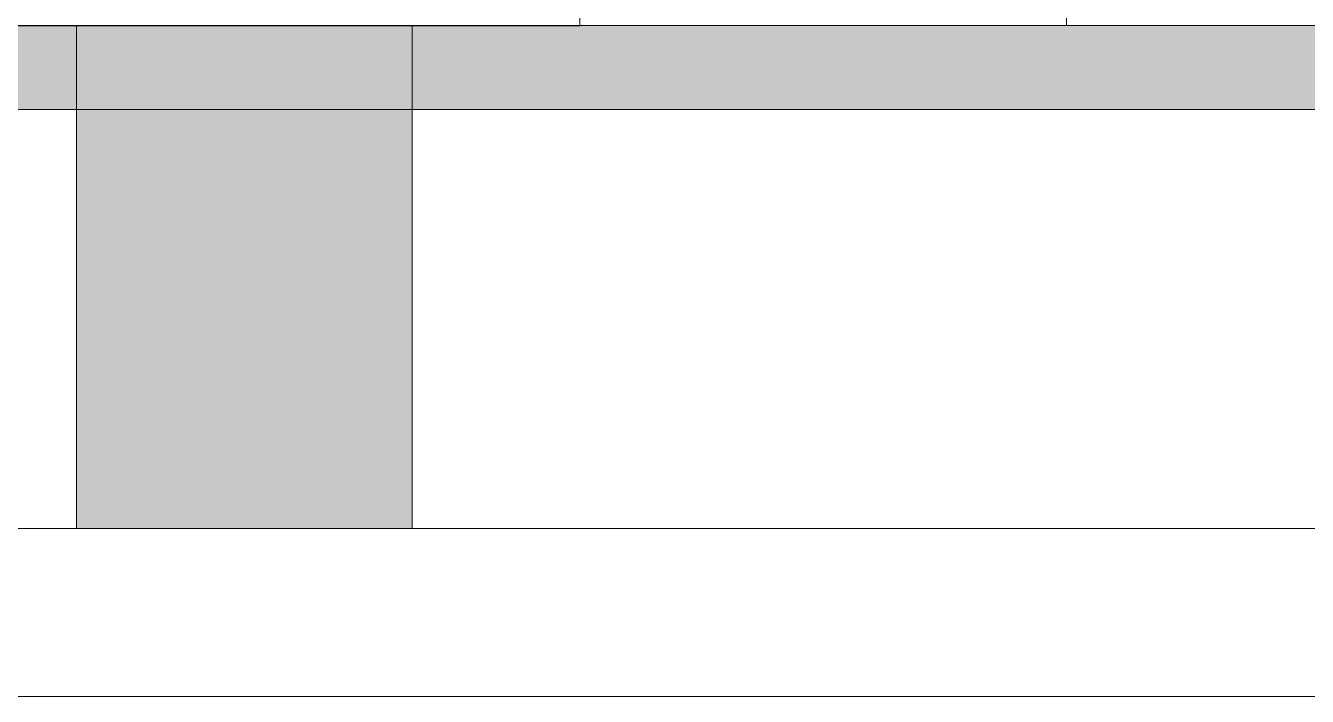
# Model space of a CAD drawing. Header units: millimetres. Extents: x 485872 to 486142, y -52344 to -52207.
# Drawn here: x 486104.778 to 486106.306, y -52331.677 to -52330.877 of the extents above; entities that cross this region are included whole.
import ezdxf

# ---------------------------------------------------------------- set-up
doc = ezdxf.new("R2010")
doc.units = ezdxf.units.MM
doc.header["$LTSCALE"] = 15

# ---------------------------------------------------------------- blocks, each defined once
blk = doc.blocks.new('errt')
at = {"color": 252, "linetype": 'Continuous', "lineweight": 0}
blk.add_line((719022.3, -40339.4), (716422.3, -40339.4), dxfattribs=at)
blk.add_lwpolyline([(716422.3, -39998.8), (716422.3, -40339.4), (719022.3, -40339.4), (719022.3, -39998.8)], dxfattribs=at)

msp = doc.modelspace()

# ---------------------------------------------------------------- hatches: boundary and pattern name
at = {"linetype": 'Continuous', "lineweight": 13}
h = msp.add_hatch(color=256, dxfattribs=at)
h.dxf.hatch_style = 1
h.paths.add_polyline_path([(486095.7389, -52330.8766), (486095.7389, -52330.9766), (486127.3389, -52330.9766), (486127.3389, -52331.0766), (486127.3389, -52330.8766)])
h = msp.add_hatch(color=256, dxfattribs=at)
h.dxf.hatch_style = 1
h.paths.add_polyline_path([(486104.8389, -52331.4766), (486105.2389, -52331.4766), (486105.2389, -52330.8766), (486104.8389, -52330.8766)])
h = msp.add_hatch(color=256, dxfattribs=at)
h.dxf.hatch_style = 1
h.paths.add_polyline_path([(486104.8389, -52331.4766), (486105.2389, -52331.4766), (486105.2389, -52330.8766), (486104.8389, -52330.8766)])

# ---------------------------------------------------------------- linework, layer by layer
for points in [[(486106.0189, -52330.8766), (486106.0189, -52328.1766)], [(486095.7389, -52330.8766), (486127.3389, -52330.8766), (486127.3389, -52331.0766), (486127.3389, -52331.0766), (486127.3389, -52330.9766), (486095.7389, -52330.9766)], [(486102.3389, -52331.4766), (486107.7389, -52331.4766)], [(486102.3389, -52331.4766), (486107.7389, -52331.4766)], [(486102.3389, -52331.6766), (486107.7389, -52331.6766)], [(486102.3389, -52331.6766), (486107.7389, -52331.6766)]]:
    msp.add_lwpolyline(points, dxfattribs=at)
msp.add_lwpolyline([(486104.8389, -52331.4766), (486105.2389, -52331.4766), (486105.2389, -52330.8766), (486104.8389, -52330.8766)], close=True, dxfattribs=at)
msp.add_lwpolyline([(486104.8389, -52331.4766), (486105.2389, -52331.4766), (486105.2389, -52330.8766), (486104.8389, -52330.8766)], close=True, dxfattribs=at)

# ---------------------------------------------------------------- block references
at = {"linetype": 'Continuous', "lineweight": 13, "xscale": 0.001, "yscale": 0.001, "zscale": 0.001}
msp.add_blockref('errt', (485386.4166, -52290.5373), dxfattribs=at)

doc.saveas('drawing.dxf')
